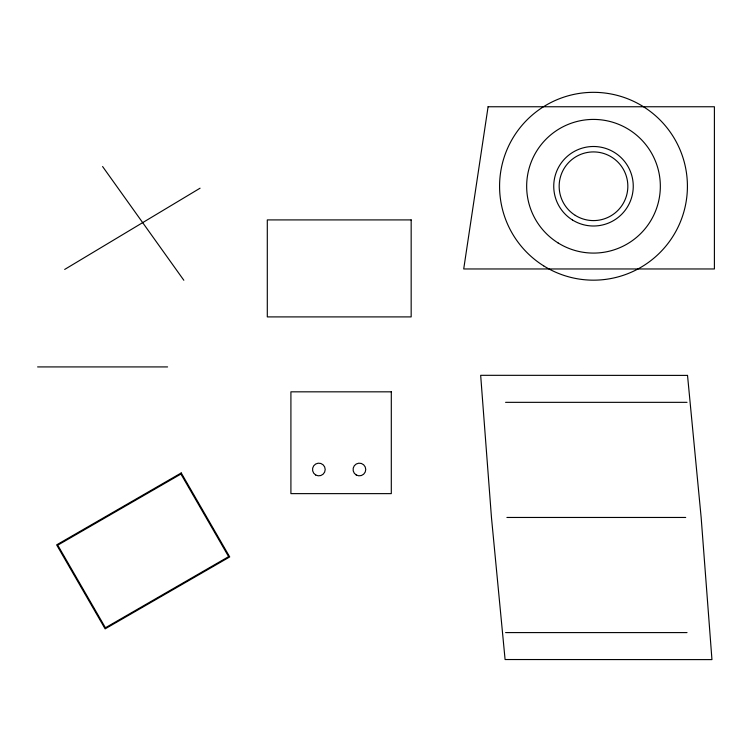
<?xml version="1.0" encoding="UTF-8"?>
<svg xmlns="http://www.w3.org/2000/svg" width="752" height="752" viewBox="0 0 752 752"><rect width="100%" height="100%" fill="white"/><g stroke="black" fill="none" stroke-linecap="round" stroke-linejoin="round"><path stroke-width="1.13" d="M64.681 269.432L200.079 188.188M37.6 366.92L167.583 366.92M505.588 402.339L687.027 402.339M506.904 517.461L685.711 517.461M505.588 632.592L687.027 632.592M102.592 166.521L183.836 280.261M488.086 106.756L463.711 268.962L714.4 268.962L714.4 106.756L488.086 106.756M181.232 472.942L56.635 544.871L105.13 628.869L229.727 556.931L181.232 472.942M180.931 474.051L57.754 545.172L105.43 627.76L228.617 556.64L180.931 474.051M411.165 219.913L267.298 219.913L267.298 316.902L411.165 316.902L411.165 219.913M687.525 375.398L480.669 375.314L491.47 517.545L505.09 659.532L711.947 659.607L701.146 517.376L687.525 375.398M391.303 391.83L290.911 391.83L290.911 493.632L391.303 493.632L391.303 391.83M543.658 265.86A93.925 93.925 0 0 0 687.356 189.607A93.925 93.925 0 0 0 549.468 103.287A93.925 93.925 0 0 0 543.658 265.86M558.031 242.905A66.843 66.843 0 0 0 660.294 188.639A66.843 66.843 0 0 0 562.167 127.21A66.843 66.843 0 0 0 558.031 242.905M572.404 219.951A39.762 39.762 0 0 0 633.231 187.671A39.762 39.762 0 0 0 574.857 151.133A39.762 39.762 0 0 0 572.404 219.951M575.271 215.363A34.348 34.348 0 0 0 627.817 187.474A34.348 34.348 0 0 0 577.395 155.918A34.348 34.348 0 0 0 575.271 215.363M356.241 474.991A6.345 6.345 0 0 0 365.754 469.492A6.345 6.345 0 0 0 356.241 464.003A6.345 6.345 0 0 0 356.241 474.991M315.69 474.991A6.345 6.345 0 0 0 325.202 469.492A6.345 6.345 0 0 0 315.69 464.003A6.345 6.345 0 0 0 315.69 474.991"/></g></svg>
